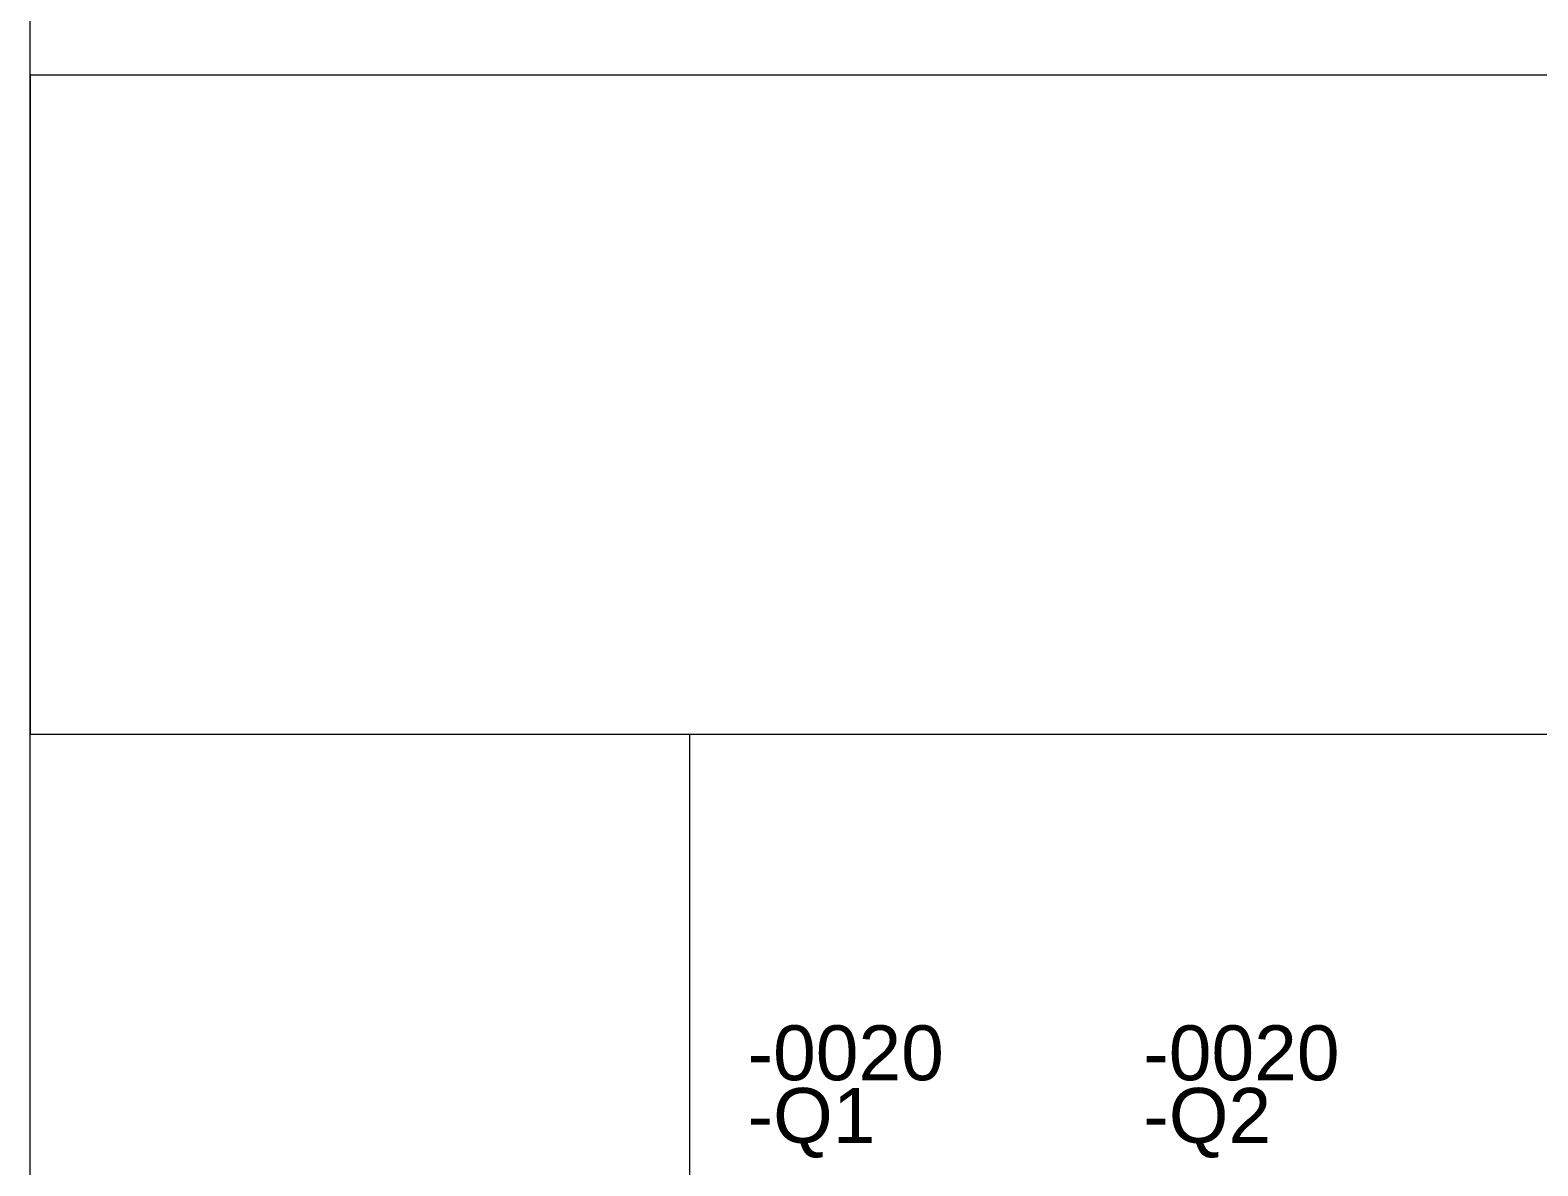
# Model space of a CAD drawing. Header units: millimetres. Extents: x -5035 to 14510, y -7775 to 12.
# Drawn here: x 1089.2 to 1226.4, y -2063.7 to -1960.4 of the extents above; entities that cross this region are included whole.
import ezdxf

# ---------------------------------------------------------------- set-up
doc = ezdxf.new("R2010")
doc.units = ezdxf.units.MM
doc.layers.add('eProC - L2', color=41, linetype='Continuous', lineweight=20)
doc.layers.add('Textos eProC', color=41, linetype='Continuous', lineweight=25)
doc.styles.get("Standard").update_dxf_attribs({"font": 'arial.ttf'})

msp = doc.modelspace()

# ---------------------------------------------------------------- linework, layer by layer
at = {"layer": 'eProC - L2'}
for points in [[(1089.21, -1759.46), (1569.21, -1759.46), (1569.21, -2959.46), (1089.21, -2959.46), (1089.21, -1759.46)], [(1569.21, -1964.46), (1089.21, -1964.46), (1089.21, -2024.46), (1569.21, -2024.46), (1569.21, -1964.46)], [(1089.21, -2024.46), (1149.21, -2024.46), (1149.21, -2749.46), (1089.21, -2749.46), (1089.21, -2024.46)]]:
    msp.add_lwpolyline(points, dxfattribs=at)

# ---------------------------------------------------------------- texts
at = {"layer": 'Textos eProC', "char_height": 5, "attachment_point": 7}
for s, insert in [('-0020', (1154.48, -2056.02)), ('-0020', (1190.48, -2056.02)), ('-Q1', (1154.48, -2063.02)), ('-Q2', (1190.48, -2063.02))]:
    msp.add_mtext_dynamic_manual_height_columns(s, width=18.3122, gutter_width=12.5, heights=[0], dxfattribs=dict(at, insert=insert))

doc.saveas('drawing.dxf')
